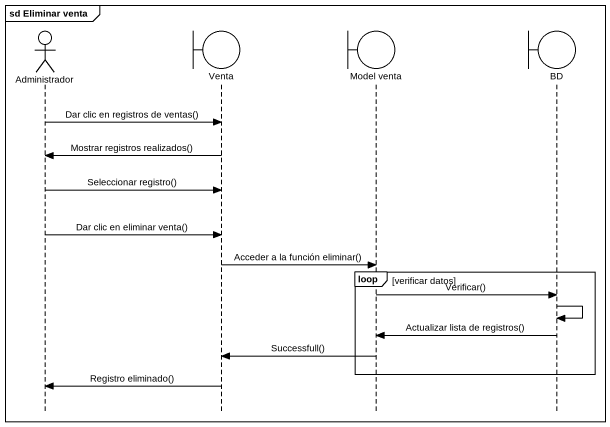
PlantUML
@startuml
mainframe sd Eliminar venta
hide footbox
actor Administrador
boundary Venta
boundary "Model venta" as Model_venta
boundary BD

Administrador -> Venta : Dar clic en registros de ventas()
Venta -> Administrador : Mostrar registros realizados()
Administrador -> Venta : Seleccionar registro()
Administrador -> Venta : Dar clic en eliminar venta()
Venta -> Model_venta : Acceder a la función eliminar()
loop verificar datos
  Model_venta -> BD : Verificar()
  BD -> BD
  BD -> Model_venta : Actualizar lista de registros()
  Model_venta -> Venta : Successfull()
end
Venta -> Administrador : Registro eliminado()
@enduml
